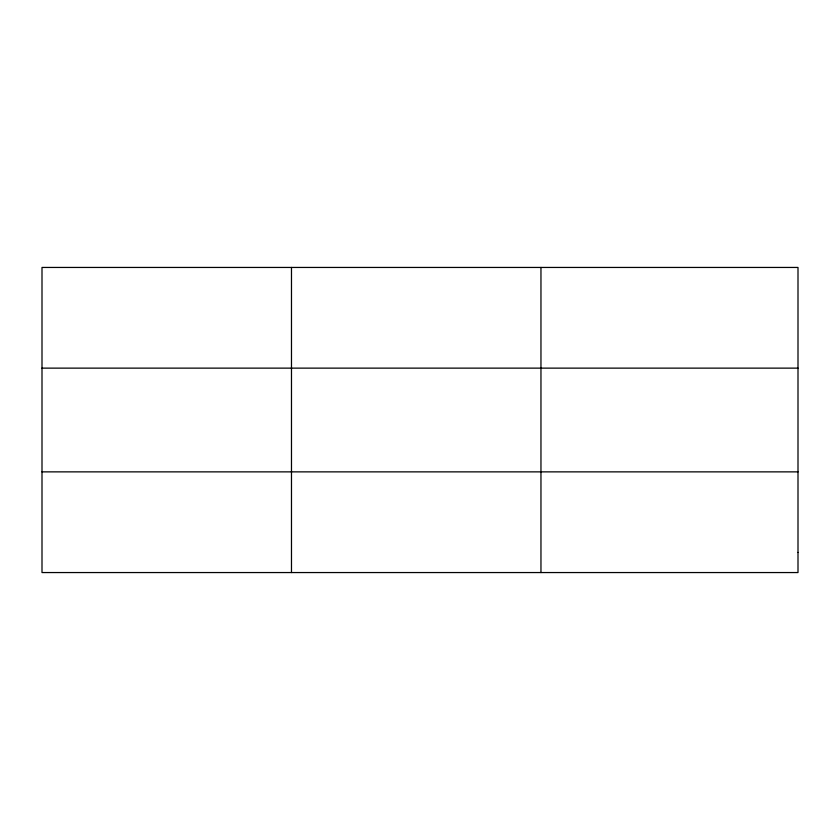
<?xml version="1.0" encoding="UTF-8"?>
<svg xmlns="http://www.w3.org/2000/svg" width="840" height="840" viewBox="0 0 840 840"><rect width="100%" height="100%" fill="white"/><g stroke="black" fill="none" stroke-linecap="round" stroke-linejoin="round"><path stroke-width="1.26" d="M291.48 572.554L291.48 267.446M540.96 572.554L540.96 267.446M42 368.13L798 368.13M42 471.87L798 471.87M798 552.426L798 572.554L42 572.554L42 267.446L798 267.446L798 552.426"/></g></svg>
